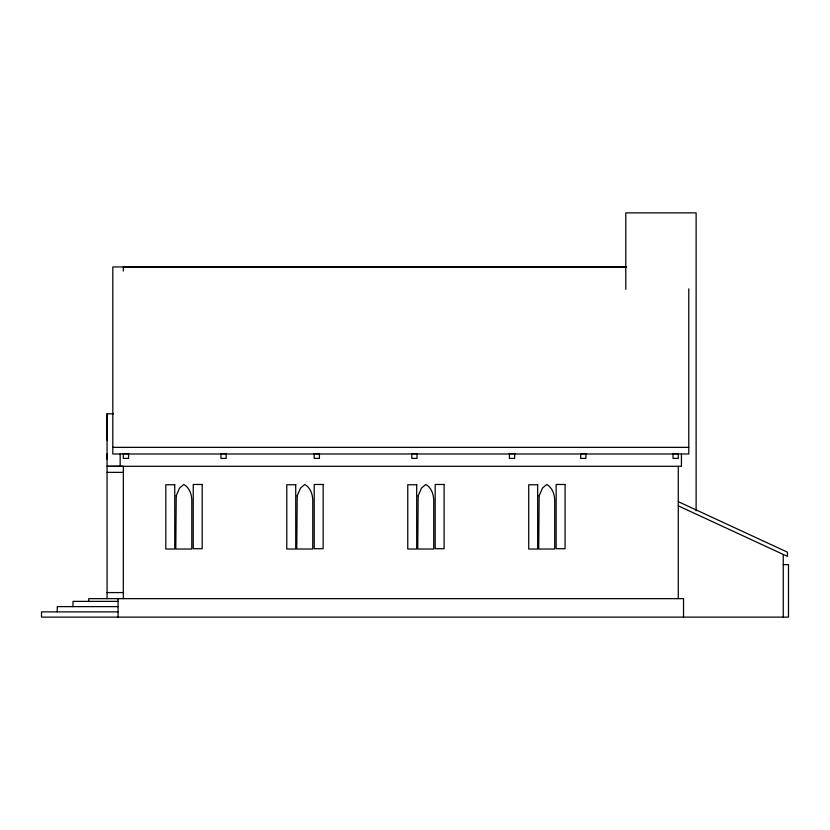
<?xml version="1.0" encoding="UTF-8"?>
<svg xmlns="http://www.w3.org/2000/svg" width="830" height="830" viewBox="0 0 830 830"><rect width="100%" height="100%" fill="white"/><g stroke="black" fill="none" stroke-linecap="round" stroke-linejoin="round"><path stroke-width="1.25" d="M107.06 424.887L107.06 415.602L107.07 598.648M107.08 459.166L107.08 453.782M107.06 413.807L107.06 417.355L107.06 413.807L113.316 413.807M626.65 266.938L112.818 266.938L112.818 453.989L688.776 453.989L688.776 288.85M626.411 267.167L123.317 267.167L123.317 271.037M112.818 447.36L688.776 447.36M123.317 453.605L128.557 453.605M220.936 453.605L226.185 453.605M314.165 453.605L319.415 453.605M411.784 453.605L417.034 453.605M509.413 453.605L514.662 453.605M580.658 453.605L585.907 453.605M673.026 453.605L678.276 453.605M107.07 472.363L123.338 472.363M783.25 564.639L788.5 564.639L788.5 617.126L41.5 617.126L41.5 611.876L118.068 611.876M107.07 592.578L123.317 592.578M118.068 601.377L72.988 601.377L72.988 606.626M118.068 606.626L57.249 606.626L57.249 611.876M678.276 505.854L787.452 556.37L787.452 552.178L678.276 501.652M783.25 554.803L783.25 617.126M696.121 510.875L696.121 212.874L625.789 212.874L625.789 289.317M683.526 617.126L683.526 598.648L88.737 598.648L88.737 601.377M681.43 453.937L681.43 466.294L107.07 466.294L123.348 466.294L123.317 598.648M678.276 453.491L678.276 458.399L673.026 458.399L673.026 453.491M678.276 466.294L678.276 598.648M585.907 453.491L585.907 458.399L580.658 458.399L580.658 453.491M514.662 453.491L514.662 458.399L509.413 458.399L509.413 453.491M417.034 453.491L417.034 458.399L411.784 458.399L411.784 453.491M319.415 453.491L319.415 458.399L314.165 458.399L314.165 453.491M226.185 453.491L226.185 458.399L220.936 458.399L220.936 453.491M128.557 453.491L128.557 458.399L123.317 458.399L123.317 453.491M120.163 453.937L120.163 466.294M118.068 598.648L118.068 617.126M107.06 420.841L107.06 440.056M176.24 495.759L175.804 549.024L191.792 549.024L191.792 500.21C191.637 494.213 189.365 487.459 183.793 484.471L179.602 488.03L176.24 495.759M297.213 495.759L296.767 549.024L312.765 549.024L312.765 500.21C312.609 494.213 310.337 487.459 304.766 484.471L300.574 488.03L297.213 495.759M418.185 495.759L417.739 549.024L433.737 549.024L433.737 500.21C433.571 494.213 431.299 487.459 425.738 484.471L421.547 488.03L418.185 495.759M539.158 495.759L538.712 549.024L554.71 549.024L554.71 500.21C554.544 494.213 552.272 487.459 546.711 484.471L542.519 488.03L539.158 495.759M202.178 484.471L193.245 484.471L193.245 548.723L202.178 548.723L202.178 484.471M323.15 484.471L314.217 484.471L314.217 548.723L323.15 548.723L323.15 484.471M444.112 484.471L435.19 484.471L435.19 548.723L444.112 548.723L444.112 484.471M565.085 484.471L556.152 484.471L556.152 548.723L565.085 548.723L565.085 484.471M174.746 484.762L165.813 484.762L165.813 549.024L174.746 549.024L174.746 484.762M295.719 484.762L286.786 484.762L286.786 549.024L295.719 549.024L295.719 484.762M416.691 484.762L407.758 484.762L407.758 549.024L416.691 549.024L416.691 484.762M537.664 484.762L528.731 484.762L528.731 549.024L537.664 549.024L537.664 484.762"/></g></svg>
